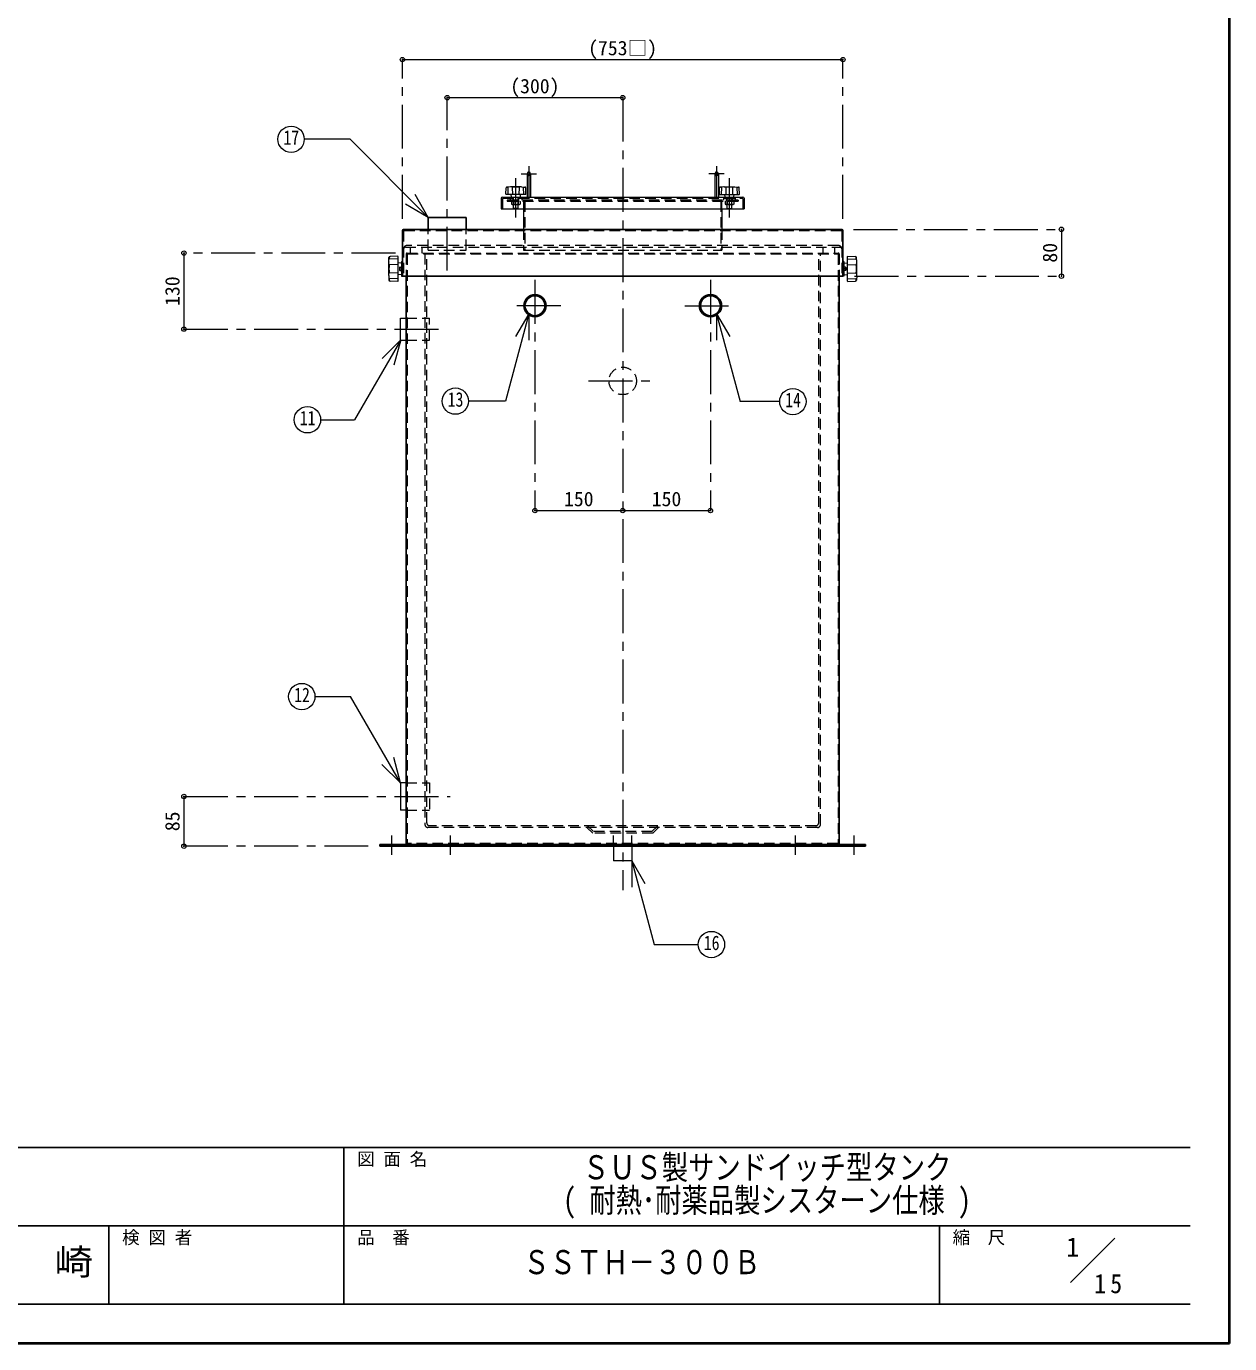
# Model space of a CAD drawing. Units: millimetres at full size, sheet at 1:15. Extents: x -3184 to 2891, y -2037 to 2178.
# Drawn here: x 834 to 2891, y -2037 to 214 of the extents above; entities that cross this region are included whole.
import ezdxf
from ezdxf.enums import TextEntityAlignment as Align

# ---------------------------------------------------------------- set-up
doc = ezdxf.new("R2010")
doc.units = ezdxf.units.MM
doc.header["$LTSCALE"] = 15
doc.header["$PDMODE"] = 32
doc.header["$PDSIZE"] = 7.5
doc.linetypes.add('CHAIN1', pattern=[8, 5, -1, 1, -1])
doc.linetypes.add('DASHED1', pattern=[1.8, 1.2, -0.6])
doc.layers.add('0-0', color=7, linetype='Continuous', lineweight=18)
doc.styles.add('ＭＳ ゴシック', font='')
doc.styles.get('ＭＳ ゴシック').set_extended_font_data('MS Gothic')

msp = doc.modelspace()

# ---------------------------------------------------------------- linework, layer by layer
at = {"layer": '0-0', "color": 1, "lineweight": 40}
for q in [(2890.8, 2177.87), (-3184.2, -2037.13)]:
    msp.add_line((2890.8, -2037.13), q, dxfattribs=at)
at = {"layer": '0-0', "color": 4, "lineweight": 9}
for p, q in [((1476.8, 156.87), (2229.8, 156.87)), ((1553.3, 91.87), (1853.3, 91.87)), ((1689.8, -38.13), (1689.8, -78.13)), ((1695.8, -38.13), (1695.8, -78.13)), ((2010.8, -38.13), (2010.8, -78.13)), ((2016.8, -38.13), (2016.8, -78.13)), ((1683.8, -98.13), (1683.8, -133.13)), ((2022.8, -98.13), (2022.8, -133.13)), ((2603.3, -133.13), (2603.3, -213.13)), ((1103.3, -173.63), (1103.3, -303.63)), ((1703.3, -613.63), (1853.3, -613.63)), ((1853.3, -613.63), (2003.3, -613.63)), ((1103.3, -1102.13), (1103.3, -1187.13))]:
    msp.add_line(p, q, dxfattribs=at)
at = {"layer": '0-0', "color": 4, "linetype": 'CHAIN1', "lineweight": 9}
for p, q in [((1476.8, -115.13), (1476.8, 156.87)), ((2229.8, -115.13), (2229.8, 156.87)), ((1553.3, -203.63), (1553.3, 91.87)), ((1853.3, 91.87), (1853.3, -1262.13)), ((1679.8, -38.13), (1705.8, -38.13)), ((1692.8, -25.13), (1692.8, -78.13)), ((2026.8, -38.13), (2000.8, -38.13)), ((2013.8, -25.13), (2013.8, -78.13)), ((1670.8, -113.13), (1670.8, -45.53)), ((2035.8, -113.13), (2035.8, -45.53)), ((2247.8, -133.13), (2603.3, -133.13)), ((1464.8, -173.63), (1103.3, -173.63)), ((1703.3, -219.63), (1703.3, -613.63)), ((2003.3, -219.63), (2003.3, -613.63)), ((2249.8, -213.13), (2603.3, -213.13)), ((1747.3, -263.63), (1659.3, -263.63)), ((1959.3, -263.63), (2047.3, -263.63)), ((1103.3, -303.63), (1548.3, -303.63)), ((1794.8, -392.13), (1911.8, -392.13)), ((1103.3, -1102.13), (1558.3, -1102.13)), ((1458.3, -1169.13), (1458.3, -1202.13)), ((1558.3, -1169.13), (1558.3, -1202.13)), ((2148.3, -1169.13), (2148.3, -1202.13)), ((2248.3, -1169.13), (2248.3, -1202.13)), ((1418.3, -1187.13), (1103.3, -1187.13))]:
    msp.add_line(p, q, dxfattribs=at)
at = {"layer": '0-0'}
for p, q in [((1387.42, 20.74), (1308.98, 20.74)), ((1520.84, -112.68), (1387.42, 20.74)), ((1653.63, -72.92), (1653.97, -62.4)), ((1661.39, -60.54), (1655.48, -60.85)), ((1657.25, -73.33), (1657.64, -61.69)), ((1679.79, -60.53), (1661.81, -60.53)), ((1665.31, -73.33), (1664.93, -61.69)), ((1676.28, -73.33), (1676.67, -61.69)), ((1680.21, -60.54), (1686.11, -60.85)), ((1684.35, -73.33), (1683.96, -61.69)), ((1687.97, -72.92), (1687.63, -62.4)), ((2018.63, -72.92), (2018.97, -62.4)), ((2026.39, -60.54), (2020.48, -60.85)), ((2022.25, -73.33), (2022.64, -61.69)), ((2026.81, -60.53), (2044.79, -60.53)), ((2030.31, -73.33), (2029.93, -61.69)), ((2041.28, -73.33), (2041.67, -61.69)), ((2045.21, -60.54), (2051.11, -60.85)), ((2049.35, -73.33), (2048.96, -61.69)), ((2052.97, -72.92), (2052.63, -62.4)), ((1520.84, -112.68), (1498.34, -73.71)), ((1645.8, -80.13), (1645.8, -98.13)), ((1647.8, -78.13), (2058.8, -78.13)), ((1687.57, -73.33), (1654.03, -73.33)), ((1663.17, -77.76), (1662.8, -73.33)), ((1678.43, -77.76), (1678.8, -73.33)), ((2019.03, -73.33), (2052.57, -73.33)), ((2028.17, -77.76), (2027.8, -73.33)), ((2043.43, -77.76), (2043.8, -73.33)), ((2060.8, -80.13), (2060.8, -98.13)), ((1520.84, -112.68), (1481.86, -90.18)), ((1645.8, -98.13), (2060.8, -98.13)), ((1468.78, -179.17), (1455.63, -179.59)), ((1469.3, -221.59), (1469.3, -179.67)), ((2237.3, -221.59), (2237.3, -179.67)), ((2237.81, -179.17), (2250.96, -179.59)), ((1453.3, -211.87), (1453.3, -189.39)), ((1453.31, -188.87), (1453.7, -181.48)), ((1469.3, -183.7), (1454.75, -184.18)), ((1469.3, -193.78), (1454.75, -193.29)), ((1474.84, -191.09), (1469.3, -190.63)), ((1472.05, -198.28), (1472.05, -202.98)), ((1472.67, -197.63), (1475.3, -197.63)), ((1472.67, -200.63), (1475.3, -200.63)), ((1475.3, -188.13), (1476.8, -188.13)), ((1475.3, -188.13), (1475.3, -213.13)), ((2231.3, -188.13), (2229.8, -188.13)), ((2233.92, -197.63), (2231.3, -197.63)), ((2233.92, -200.63), (2231.3, -200.63)), ((2231.76, -191.09), (2237.3, -190.63)), ((2234.55, -198.28), (2234.55, -202.98)), ((2237.3, -183.7), (2251.85, -184.18)), ((2237.3, -193.78), (2251.85, -193.29)), ((2253.28, -188.87), (2252.89, -181.48)), ((2253.3, -211.87), (2253.3, -189.39)), ((1453.31, -212.39), (1453.7, -219.78)), ((1469.3, -207.48), (1454.75, -207.97)), ((1469.3, -217.56), (1454.75, -217.08)), ((1468.78, -222.09), (1455.63, -221.67)), ((1474.84, -210.17), (1469.3, -210.63)), ((1472.67, -203.63), (1475.3, -203.63)), ((1475.3, -213.13), (1476.8, -213.13)), ((2233.92, -203.63), (2231.3, -203.63)), ((2231.76, -210.17), (2237.3, -210.63)), ((2237.3, -207.48), (2251.85, -207.97)), ((2237.3, -217.56), (2251.85, -217.08)), ((2237.81, -222.09), (2250.96, -221.67)), ((2253.28, -212.39), (2252.89, -219.78)), ((1692.74, -277.38), (1652.74, -426.67)), ((1692.74, -277.38), (1670.24, -316.35)), ((1692.74, -277.38), (1692.74, -322.38)), ((2013.86, -277.38), (2013.86, -322.38)), ((2013.86, -277.38), (2036.36, -316.35)), ((2013.86, -277.38), (2054.09, -427.52)), ((1473.83, -321.97), (1395, -458.52)), ((1473.83, -321.97), (1442.01, -353.79)), ((1473.83, -321.97), (1462.19, -365.44)), ((1473.3, -322.63), (1483.3, -322.63)), ((1652.74, -426.67), (1589.75, -426.67)), ((2121.63, -427.52), (2054.09, -427.52)), ((1336.92, -458.52), (1395, -458.52)), ((1327.33, -931.45), (1388.29, -931.45)), ((1473.56, -1079.14), (1388.29, -931.45)), ((1473.56, -1079.14), (1441.74, -1047.32)), ((1473.56, -1079.14), (1461.92, -1035.67)), ((1473.3, -1078.63), (1473.3, -1125.63)), ((1483.3, -1078.63), (1473.3, -1078.63)), ((1483.3, -1125.63), (1473.3, -1125.63)), ((1837.8, -1187.13), (1837.8, -1212.13)), ((1868.8, -1187.13), (1868.8, -1212.13)), ((1868.8, -1212.13), (1837.8, -1212.13)), ((1868.69, -1211.95), (1891.19, -1250.92)), ((1868.69, -1211.95), (1868.69, -1256.95)), ((2618.97, -1932.89), (2694.73, -1857.13))]:
    msp.add_line(p, q, dxfattribs=at)
at = {"layer": '0-0', "color": 4, "linetype": 'DASHED1', "lineweight": 9}
for p, q in [((1647.8, -81.13), (1647.8, -98.13)), ((1648.8, -80.13), (2057.8, -80.13)), ((1655.8, -85.13), (2050.8, -85.13)), ((1660.8, -80.13), (1660.8, -83.13)), ((1665.8, -85.13), (1665.8, -78.13)), ((1666.8, -97.63), (1666.8, -78.13)), ((1667.05, -85.43), (1667.05, -90.13)), ((1674.55, -85.43), (1674.55, -90.13)), ((1674.8, -97.63), (1674.8, -78.13)), ((1675.8, -85.13), (1675.8, -78.13)), ((1680.8, -80.13), (1680.8, -83.13)), ((1683.8, -86.13), (1683.8, -98.13)), ((1685.8, -85.13), (1685.8, -168.63)), ((2020.8, -85.13), (2020.8, -168.63)), ((2022.8, -98.13), (2022.8, -86.13)), ((2025.8, -80.13), (2025.8, -83.13)), ((2030.8, -85.13), (2030.8, -78.13)), ((2031.8, -97.63), (2031.8, -78.13)), ((2032.05, -85.43), (2032.05, -90.13)), ((2039.55, -85.43), (2039.55, -90.13)), ((2039.8, -97.63), (2039.8, -78.13)), ((2040.8, -85.13), (2040.8, -78.13)), ((2045.8, -80.13), (2045.8, -83.13)), ((2050.8, -83.13), (2050.8, -85.13)), ((2058.8, -81.13), (2058.8, -98.13)), ((1664.55, -90.63), (1677.05, -90.63)), ((1667.3, -98.13), (1666.8, -97.63)), ((1674.8, -97.63), (1666.8, -97.63)), ((1674.8, -97.63), (1674.3, -98.13)), ((2042.05, -90.63), (2029.55, -90.63)), ((2031.8, -97.63), (2032.3, -98.13)), ((2031.8, -97.63), (2039.8, -97.63)), ((2039.3, -98.13), (2039.8, -97.63)), ((1683.8, -133.13), (1683.8, -168.63)), ((2022.8, -133.13), (2022.8, -168.63)), ((1510.8, -173.63), (1510.8, -163.63)), ((1683.8, -168.63), (2022.8, -168.63)), ((2195.8, -173.63), (2195.8, -163.63)), ((1483.3, -284.63), (1523.3, -284.63)), ((1523.3, -322.63), (1523.3, -284.63)), ((1483.3, -322.63), (1523.3, -322.63)), ((1483.3, -1078.63), (1523.3, -1078.63)), ((1523.3, -1078.63), (1523.3, -1125.63)), ((1483.3, -1125.63), (1523.3, -1125.63)), ((1792.06, -1155.13), (1802.06, -1165.13)), ((1793.3, -1152.13), (1803.3, -1162.13)), ((1903.3, -1162.13), (1803.3, -1162.13)), ((1837.8, -1187.13), (1837.8, -1162.13)), ((1868.8, -1187.13), (1868.8, -1162.13)), ((1913.3, -1152.13), (1903.3, -1162.13)), ((1451.3, -1184.13), (1451.3, -1187.13)), ((1465.3, -1184.13), (1465.3, -1187.13)), ((2241.3, -1184.13), (2241.3, -1187.13)), ((2255.3, -1184.13), (2255.3, -1187.13))]:
    msp.add_line(p, q, dxfattribs=at)
at = {"layer": '0-0', "color": 5, "lineweight": 25}
for p, q in [((1478.8, -133.13), (2227.8, -133.13)), ((1520.8, -112.63), (1585.8, -112.63)), ((1520.8, -133.13), (1520.8, -112.63)), ((1585.8, -133.13), (1585.8, -112.63)), ((1476.8, -135.13), (1476.8, -213.13)), ((2229.8, -135.13), (2229.8, -213.13)), ((1476.8, -213.13), (2229.8, -213.13)), ((1483.3, -213.13), (1483.3, -1182.63)), ((2223.3, -1182.63), (2223.3, -213.13)), ((1438.3, -1184.13), (1438.3, -1187.13)), ((2268.3, -1184.13), (1438.3, -1184.13)), ((2268.3, -1187.13), (1438.3, -1187.13)), ((2268.3, -1184.13), (2268.3, -1187.13))]:
    msp.add_line(p, q, dxfattribs=at)
at = {"layer": '0-0', "linetype": 'DASHED1'}
for p, q in [((1520.8, -168.63), (1520.8, -133.13)), ((1478.8, -136.13), (1478.8, -213.13)), ((1479.8, -135.13), (2226.8, -135.13)), ((2227.8, -136.13), (2227.8, -213.13)), ((1481.8, -163.63), (2224.8, -163.63)), ((1483.3, -175.13), (1483.3, -213.13)), ((2221.8, -160.63), (1484.8, -160.63)), ((1484.8, -173.63), (2221.8, -173.63)), ((1484.8, -175.88), (1484.8, -1181.88)), ((1485.55, -175.13), (2221.05, -175.13)), ((1490.8, -173.63), (1490.8, -163.63)), ((1515.3, -175.13), (1515.3, -1150.13)), ((1518.3, -1147.13), (1518.3, -173.63)), ((2188.3, -1147.13), (2188.3, -173.63)), ((2191.3, -1150.13), (2191.3, -175.13)), ((2215.8, -173.63), (2215.8, -163.63)), ((2221.8, -175.88), (2221.8, -1181.88)), ((2223.3, -175.13), (2223.3, -213.13)), ((2186.3, -1155.13), (1520.3, -1155.13)), ((2183.3, -1152.13), (1523.3, -1152.13)), ((2221.05, -1182.63), (1485.55, -1182.63)), ((1503.3, -1182.63), (1503.3, -1184.13)), ((1551.3, -1184.13), (1551.3, -1187.13)), ((1565.3, -1184.13), (1565.3, -1187.13)), ((2141.3, -1184.13), (2141.3, -1187.13)), ((2155.3, -1184.13), (2155.3, -1187.13)), ((2203.3, -1182.63), (2203.3, -1184.13))]:
    msp.add_line(p, q, dxfattribs=at)
at = {"layer": '0-0', "color": 6, "lineweight": 25}
for p, q in [((-3116.7, -1701.77), (2823.3, -1701.77)), ((1376.87, -1969.63), (1376.87, -1701.77)), ((2823.3, -1835.7), (-230.27, -1835.7)), ((975.08, -1969.63), (975.08, -1835.7)), ((2394.73, -1969.63), (2394.73, -1835.7)), ((2823.3, -1969.63), (-3116.7, -1969.63))]:
    msp.add_line(p, q, dxfattribs=at)
at = {"layer": '0-0', "color": 4, "linetype": 'DASHED1', "lineweight": 9}
for points in [[(2050.8, -83.13), (1655.8, -83.13), (1655.8, -85.13)], [(1663.32, -85.43), (1663.32, -90.13), (1664.55, -90.63)], [(1678.28, -85.43), (1678.28, -90.13), (1677.05, -90.63)], [(2028.32, -85.43), (2028.32, -90.13), (2029.55, -90.63)], [(2043.28, -85.43), (2043.28, -90.13), (2042.05, -90.63)], [(1914.54, -1155.13), (1904.54, -1165.13), (1802.06, -1165.13)]]:
    msp.add_lwpolyline(points, dxfattribs=at)
at = {"layer": '0-0', "linetype": 'DASHED1'}
msp.add_lwpolyline([(1520.8, -168.63), (1585.8, -168.63), (1585.8, -133.13)], dxfattribs=at)
at = {"layer": '0-0'}
for points in [[(2231.3, -188.13), (2231.3, -213.13), (2229.8, -213.13)], [(1473.3, -322.63), (1473.3, -284.63), (1483.3, -284.63)], [(1868.69, -1211.95), (1907.06, -1355.15), (1982.51, -1355.15)]]:
    msp.add_lwpolyline(points, dxfattribs=at)
for centre in [(1286.48, 20.74), (1567.25, -426.67), (2144.13, -427.52), (1314.42, -458.52), (1304.83, -931.45), (2005.01, -1355.15)]:
    msp.add_circle(centre, 22.5, dxfattribs=at)
at = {"layer": '0-0', "color": 5, "lineweight": 25}
for centre, radius in [((1703.3, -263.63), 19), ((1703.3, -263.63), 17), ((2003.3, -263.63), 19), ((2003.3, -263.63), 17)]:
    msp.add_circle(centre, radius, dxfattribs=at)
at = {"layer": '0-0', "color": 4, "linetype": 'DASHED1', "lineweight": 9}
msp.add_circle((1853.3, -392.13), 23.5, dxfattribs=at)
at = {"layer": '0-0', "color": 4, "lineweight": 9}
for centre in [(1692.8, -38.13), (2013.8, -38.13)]:
    msp.add_arc(centre, 3, 360, 180, dxfattribs=at)
at = {"layer": '0-0', "color": 4, "linetype": 'DASHED1', "lineweight": 9}
for centre, radius, start, end in [((1692.8, -38.13), 3, 180, 0), ((2013.8, -38.13), 3, 180, 0), ((1648.8, -81.13), 1, 90, 180), ((1663.62, -85.43), 0.3, 90, 180), ((1666.75, -85.43), 0.3, 0, 90), ((1667.35, -85.43), 0.3, 90, 180), ((1674.25, -85.43), 0.3, 0, 90), ((1674.85, -85.43), 0.3, 90, 180), ((1677.98, -85.43), 0.3, 0, 90), ((1682.8, -86.13), 1, 0, 90), ((1683.8, -85.13), 2, 0, 90), ((2022.8, -85.13), 2, 90, 180), ((2023.8, -86.13), 1, 90, 180), ((2028.62, -85.43), 0.3, 90, 180), ((2031.75, -85.43), 0.3, 0, 90), ((2032.35, -85.43), 0.3, 90, 180), ((2039.25, -85.43), 0.3, 0, 90), ((2039.85, -85.43), 0.3, 90, 180), ((2042.98, -85.43), 0.3, 0, 90), ((2057.8, -81.13), 1, 0, 90), ((1664.31, -82.98), 7.65, 271.74524, 290.89913), ((1670.8, -76.3), 14.33, 254.82182, 285.17818), ((1677.28, -82.98), 7.65, 249.10087, 268.25476), ((2029.31, -82.98), 7.65, 271.74524, 290.89913), ((2035.8, -76.3), 14.33, 254.82182, 285.17818), ((2042.28, -82.98), 7.65, 249.10087, 268.25476)]:
    msp.add_arc(centre, radius, start, end, dxfattribs=at)
at = {"layer": '0-0'}
for centre, radius, start, end in [((1655.57, -62.45), 1.6, 93.01913, 178.15415), ((1655.19, -62.99), 1.66, 93.02757, 128.73305), ((1655.26, -69.3), 7.97, 72.62002, 91.09064), ((1661.81, -68.53), 8, 90, 93.01913), ((1665.33, -61.68), 0.4, 97.29873, 181.90915), ((1670.8, -104.4), 43.47, 82.70127, 97.29873), ((1676.27, -61.68), 0.4, 358.09085, 82.70127), ((1679.79, -68.53), 8, 86.98087, 90), ((1686.34, -69.3), 7.97, 88.90936, 107.37998), ((1686.03, -62.45), 1.6, 1.84585, 86.98087), ((1686.4, -62.99), 1.66, 51.26695, 86.97243), ((2020.57, -62.45), 1.6, 93.01913, 178.15415), ((2020.19, -62.99), 1.66, 93.02757, 128.73305), ((2020.26, -69.3), 7.97, 72.62002, 91.09064), ((2026.81, -68.53), 8, 90, 93.01913), ((2030.33, -61.68), 0.4, 97.29873, 181.90915), ((2035.8, -104.4), 43.47, 82.70127, 97.29873), ((2041.27, -61.68), 0.4, 358.09085, 82.70127), ((2044.79, -68.53), 8, 86.98087, 90), ((2051.34, -69.3), 7.97, 88.90936, 107.37998), ((2051.03, -62.45), 1.6, 1.84585, 86.98087), ((2051.4, -62.99), 1.66, 51.26695, 86.97243), ((1647.8, -80.13), 2, 90, 180), ((1654.03, -72.93), 0.4, 178.15415, 270), ((1663.57, -77.73), 0.4, 184.76364, 270), ((1678.03, -77.73), 0.4, 270, 355.23636), ((1687.57, -72.93), 0.4, 270, 1.84585), ((2019.03, -72.93), 0.4, 178.15415, 270), ((2028.57, -77.73), 0.4, 184.76364, 270), ((2043.03, -77.73), 0.4, 270, 355.23636), ((2052.57, -72.93), 0.4, 270, 1.84585), ((2058.8, -80.13), 2, 0, 90), ((1455.7, -181.59), 2, 91.84585, 176.98087), ((1456.37, -181.13), 2.07, 141.26695, 176.97243), ((1468.8, -179.67), 0.5, 0, 91.84585), ((2237.8, -179.67), 0.5, 88.15415, 180), ((2250.9, -181.59), 2, 3.01913, 88.15415), ((2250.23, -181.13), 2.07, 3.02757, 38.73305), ((1463.3, -189.39), 10, 176.98087, 180), ((1508.13, -200.63), 54.34, 172.70127, 187.29873), ((1454.73, -193.79), 0.5, 88.09085, 172.70127), ((1464.26, -181.21), 9.96, 178.90936, 197.37998), ((1474.15, -199.13), 2.11, 134.62454, 225.37546), ((1473.61, -199.16), 1.79, 121.62812, 150.75937), ((1474.15, -202.13), 2.11, 134.62454, 225.37546), ((1474.8, -191.59), 0.5, 0, 85.23636), ((2231.8, -191.59), 0.5, 94.76364, 180), ((2232.98, -199.16), 1.79, 29.24063, 58.37188), ((2232.44, -199.13), 2.11, 314.62454, 45.37546), ((2232.44, -202.13), 2.11, 314.62454, 45.37546), ((2242.34, -181.21), 9.96, 342.62002, 1.09064), ((2251.86, -193.79), 0.5, 7.29873, 91.90915), ((2198.46, -200.63), 54.34, 352.70127, 7.29873), ((2243.3, -189.39), 10, 0, 3.01913), ((1463.3, -211.87), 10, 180, 183.01913), ((1455.7, -219.67), 2, 183.01913, 268.15415), ((1454.73, -207.47), 0.5, 187.29873, 271.90915), ((1464.26, -220.05), 9.96, 162.62002, 181.09064), ((1456.37, -220.13), 2.07, 183.02757, 218.73305), ((1468.8, -221.59), 0.5, 268.15415, 0), ((1473.61, -202.1), 1.79, 209.24063, 238.37188), ((1474.8, -209.67), 0.5, 274.76364, 0), ((2231.8, -209.67), 0.5, 180, 265.23636), ((2232.98, -202.1), 1.79, 301.62812, 330.75937), ((2237.8, -221.59), 0.5, 180, 271.84585), ((2250.9, -219.67), 2, 271.84585, 356.98087), ((2251.86, -207.47), 0.5, 268.09085, 352.70127), ((2242.34, -220.05), 9.96, 358.90936, 17.37998), ((2250.23, -220.13), 2.07, 321.26695, 356.97243), ((2243.3, -211.87), 10, 356.98087, 0)]:
    msp.add_arc(centre, radius, start, end, dxfattribs=at)
at = {"layer": '0-0', "color": 5, "lineweight": 25}
for centre, radius, start, end in [((1478.8, -135.13), 2, 90, 180), ((2227.8, -135.13), 2, 0, 90), ((1484.8, -1182.63), 1.5, 180, 270), ((2221.8, -1182.63), 1.5, 270, 0)]:
    msp.add_arc(centre, radius, start, end, dxfattribs=at)
at = {"layer": '0-0', "linetype": 'DASHED1'}
for centre, radius, start, end in [((1479.8, -136.13), 1, 90, 180), ((2226.8, -136.13), 1, 0, 90), ((1484.8, -166.63), 6, 90, 180), ((1481.8, -166.63), 3, 90, 180), ((1484.8, -175.13), 1.5, 90, 180), ((1485.55, -175.88), 0.75, 90, 180), ((2221.05, -175.88), 0.75, 0, 90), ((2221.8, -166.63), 6, 0, 90), ((2221.8, -175.13), 1.5, 0, 90), ((2224.8, -166.63), 3, 0, 90), ((1523.3, -1147.13), 5, 180, 270), ((2183.3, -1147.13), 5, 270, 0), ((1520.3, -1150.13), 5, 180, 270), ((2186.3, -1150.13), 5, 270, 0), ((1485.55, -1181.88), 0.75, 180, 270), ((2221.05, -1181.88), 0.75, 270, 0)]:
    msp.add_arc(centre, radius, start, end, dxfattribs=at)
at = {"layer": '0-0', "color": 1}
for p in [(1476.8, 156.87), (2229.8, 156.87), (1553.3, 91.87), (1853.3, 91.87), (2603.3, -133.13), (1103.3, -173.63), (2603.3, -213.13), (1103.3, -303.63), (1703.3, -613.63), (1853.3, -613.63), (2003.3, -613.63), (1103.3, -1102.13), (1103.3, -1187.13)]:
    msp.add_point(p, dxfattribs=at)

# ---------------------------------------------------------------- texts
at = {"layer": '0-0', "style": 'ＭＳ ゴシック'}
for s, height, p in [('(753□)', 24.74, (1794.24, 156.87)), ('(300)', 24.74, (1661.11, 91.87)), ('150', 24.74, (1752.99, -613.63)), ('150', 24.74, (1902.99, -613.63)), ('図 面 名', 21.99, (1399.37, -1739.27)), ('検 図 者', 21.99, (997.58, -1873.2)), ('品\u3000番', 21.99, (1399.37, -1873.2)), ('縮\u3000尺', 21.99, (2417.23, -1873.2)), ('1', 32.99, (2611.35, -1898.42))]:
    msp.add_text(s, height=height, dxfattribs=at).set_placement(p, align=Align.BOTTOM_LEFT)
for s, height, width, p in [('17', 24.74, 0.8, (1273.36, 3.86)), ('13', 24.74, 0.8, (1554.13, -443.54)), ('14', 24.74, 0.8, (2131, -444.4)), ('11', 24.74, 0.8, (1301.3, -475.39)), ('12', 24.74, 0.8, (1291.7, -948.32)), ('16', 24.74, 0.8, (1991.88, -1372.02)), ('ＳＵＳ製サンドイッチ型タンク', 41.24, 0.8, (1785.08, -1768.74)), ('( 耐熱･耐薬品製シスターン仕様 )', 41.24, 0.8, (1751.33, -1824.99)), ('千\u3000崎', 43.99, 1.1, (750.08, -1932.67)), ('ＳＳＴＨ－３００Ｂ', 41.24, 0.8, (1683.3, -1930.79))]:
    msp.add_text(s, height=height, dxfattribs=dict(at, width=width)).set_placement(p, align=Align.BOTTOM_LEFT)
for s, p in [('80', (2603.3, -190.01)), ('130', (1103.3, -263.94)), ('85', (1103.3, -1161.51))]:
    msp.add_text(s, height=24.74, rotation=90, dxfattribs=at).set_placement(p, align=Align.BOTTOM_LEFT)
at = {"layer": '0-0', "insert": (2659.3, -1951.48), "char_height": 32.99, "attachment_point": 7, "style": 'ＭＳ ゴシック'}
msp.add_mtext('\\T1.36;\\W0.9;15', dxfattribs=at)

doc.saveas('drawing.dxf')
